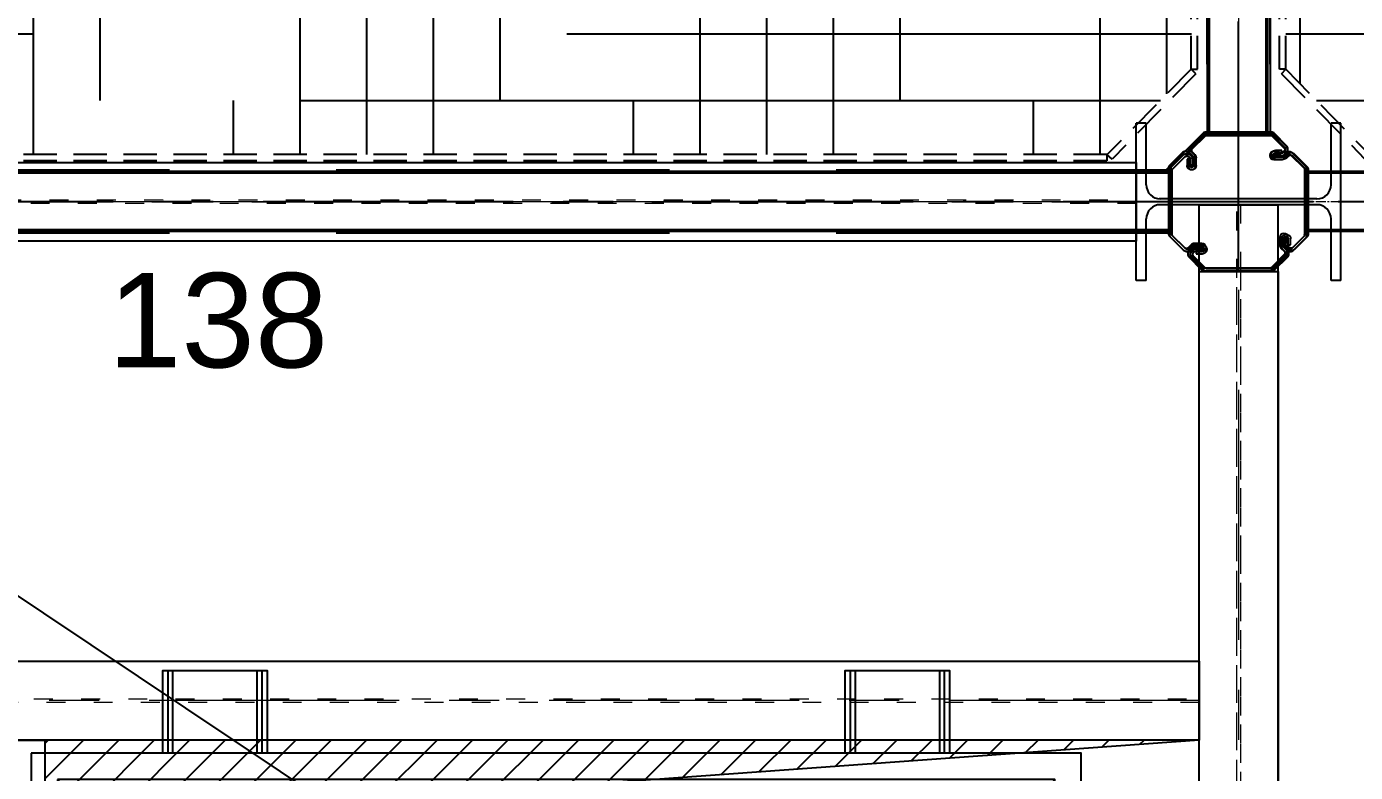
# Model space of a CAD drawing. Header units: millimetres. Extents: x 3220 to 226993, y 817 to 176024.
# Drawn here: x 31991 to 34523, y 84572 to 85993 of the extents above; entities that cross this region are included whole.
import ezdxf
from ezdxf import colors
from ezdxf.entities.mleader import LeaderData, LeaderLine
from ezdxf.math import Vec2, Vec3

# ---------------------------------------------------------------- set-up
doc = ezdxf.new("R2010")
doc.units = ezdxf.units.MM
for name, pattern in [('ACAD_ISO03W100', [30, 12, -18]), ('AXES', [50.8, 31.75, -6.35, 6.35, -6.35]), ('CENTER', [10.16, 6.35, -1.27, 1.27, -1.27]), ('CENTER2', [28.575, 19.05, -3.175, 3.175, -3.175]), ('GEN3', [6.25, 4.75, -1.5]), ('HIDDEN', [9.525, 6.35, -3.175])]:
    doc.linetypes.add(name, pattern=pattern)
for name, color, linetype in [('3', 6, 'GEN3'), ('cellule', 7, 'Continuous'), ('Repère', 76, 'Continuous')]:
    doc.layers.add(name, color=color, linetype=linetype)
doc.layers.add('Axe', color=1, linetype='AXES', lineweight=9)
doc.layers.add('Cache', color=3, linetype='ACAD_ISO03W100', lineweight=13)
doc.styles.get("Standard").update_dxf_attribs({"font": 'arial.ttf'})

# ---------------------------------------------------------------- blocks, each defined once
blk = doc.blocks.new("SYST7ME D'AXE")
at = {"layer": 'Axe', "ltscale": 15}
for p, q in [((9000, 18500), (9000, -6500)), ((-500, 12000), (15500, 12000))]:
    blk.add_line(p, q, dxfattribs=at)
blk = doc.blocks.new('palplanche')
at = {"color": 1, "linetype": 'CENTER', "ltscale": 75}
for p, q in [((-2500, 2632.6), (-2500, -632)), ((499.9, 2632.6), (500, -632)), ((642.3, 2500), (-2632, 2500))]:
    blk.add_line(p, q, dxfattribs=at)
at = {"color": 0, "linetype": 'HIDDEN', "ltscale": 100}
for p, q in [((-2581, 2594.3), (-2581, 2599.1)), ((-2567.6, 2588.3), (-2567.6, 2593.1)), ((-2405.7, 2582.2), (-2400.9, 2582.2)), ((418.9, 2594.3), (418.9, 2599.1)), ((432.3, 2588.3), (432.3, 2593.1)), ((594.3, 2582.2), (599.1, 2582.2)), ((-2411.7, 2568.8), (-2406.9, 2568.8)), ((368.5, 2560), (-2367.4, 2560)), ((588.3, 2568.8), (593.1, 2568.8)), ((-2587.1, 2432.4), (-2591.9, 2432.4)), ((368.5, 2440), (-2367.4, 2440)), ((412.8, 2432.4), (408, 2432.4)), ((-2593.1, 2419), (-2597.9, 2419)), ((-2431.2, 2412.9), (-2431.2, 2408.1)), ((-2417.8, 2406.9), (-2417.8, 2402.1)), ((406.8, 2419), (402, 2419)), ((568.7, 2412.9), (568.7, 2408.1)), ((582.1, 2406.9), (582.1, 2402.1)), ((-2559.4, 2368.6), (-2559.4, -367.4)), ((-2439.4, 2368.6), (-2439.4, -367.4)), ((440.5, 2368.6), (439.1, -367.4)), ((560.5, 2368.6), (559.1, -367.4))]:
    blk.add_line(p, q, dxfattribs=at)
at = {"color": 4, "linetype": 'ByBlock'}
for p, q in [((361.9, 2438.8), (434.9, 2367.4)), ((-2565, 2367.4), (-2502.4, 2367.4)), ((434.9, 2367.4), (497.5, 2367.4))]:
    blk.add_line(p, q, dxfattribs=at)
at = {"color": 0, "linetype": 'HIDDEN', "ltscale": 100}
for points in [[(-2405.7, 2582.2), (-2405.7, 2570.2, -1), (-2412.9, 2570.2), (-2412.9, 2585.2, -0.198912), (-2411.5, 2588.6), (-2407.6, 2592.4, 0.414214), (-2407.6, 2606), (-2431.4, 2629.8, 0.198912), (-2438.2, 2632.6), (-2559.4, 2632.6, 0.198912), (-2566.2, 2629.8), (-2589.1, 2606.9, 0.414214), (-2589.1, 2593.3), (-2587, 2591.2, 0.198912), (-2580.2, 2588.3), (-2567.6, 2588.3)], [(-2400.9, 2582.2), (-2400.9, 2570.2, -1), (-2417.7, 2570.2), (-2417.7, 2585.2, -0.198912), (-2414.8, 2592), (-2411, 2595.8, 0.414214), (-2411, 2602.6), (-2434.8, 2626.4, 0.198912), (-2438.2, 2627.8), (-2559.4, 2627.8, 0.198912), (-2562.8, 2626.4), (-2585.7, 2603.5, 0.414214), (-2585.7, 2596.7), (-2583.6, 2594.6, 0.198912), (-2580.2, 2593.1), (-2567.6, 2593.1)], [(594.3, 2582.2), (594.3, 2570.2, -1), (587.1, 2570.2), (587.1, 2585.2, -0.198912), (588.5, 2588.6), (592.3, 2592.4, 0.414214), (592.3, 2606), (568.5, 2629.8, 0.198912), (561.7, 2632.6), (440.5, 2632.6, 0.198912), (433.7, 2629.8), (410.8, 2606.9, 0.414214), (410.8, 2593.3), (412.9, 2591.2, 0.198912), (419.7, 2588.3), (432.3, 2588.3)], [(599.1, 2582.2), (599.1, 2570.2, -1), (582.3, 2570.2), (582.3, 2585.2, -0.198912), (585.1, 2592), (588.9, 2595.8, 0.414214), (588.9, 2602.6), (565.1, 2626.4, 0.198912), (561.7, 2627.8), (440.5, 2627.8, 0.198912), (437.1, 2626.4), (414.2, 2603.5, 0.414214), (414.2, 2596.7), (416.3, 2594.6, 0.198912), (419.7, 2593.1), (432.3, 2593.1)], [(-2581, 2594.3), (-2569, 2594.3, -1), (-2569, 2587.1), (-2584, 2587.1, -0.198912), (-2587.4, 2588.6), (-2591.2, 2592.4, 0.414214), (-2604.8, 2592.4), (-2628.6, 2568.6, 0.198912), (-2631.4, 2561.8), (-2631.4, 2440.6, 0.198912), (-2628.6, 2433.8), (-2605.7, 2410.9, 0.414214), (-2592.1, 2410.9), (-2590, 2413, 0.198912), (-2587.1, 2419.8), (-2587.1, 2432.4)], [(-2581, 2599.1), (-2569, 2599.1, -1), (-2569, 2582.3), (-2584, 2582.3, -0.198912), (-2590.8, 2585.2), (-2594.6, 2589, 0.414214), (-2601.4, 2589), (-2625.2, 2565.2, 0.198912), (-2626.6, 2561.8), (-2626.6, 2440.6, 0.198912), (-2625.2, 2437.2), (-2602.3, 2414.3, 0.414214), (-2595.5, 2414.3), (-2593.4, 2416.4, 0.198912), (-2591.9, 2419.8), (-2591.9, 2432.4)], [(-2417.8, 2402.1), (-2429.8, 2402.1, -1), (-2429.8, 2418.9), (-2414.8, 2418.9, -0.198912), (-2408, 2416), (-2404.2, 2412.2, 0.414214), (-2397.4, 2412.2), (-2373.6, 2436, 0.198912), (-2372.2, 2439.4), (-2372.2, 2560.6, 0.198912), (-2373.6, 2564), (-2396.5, 2586.9, 0.414214), (-2403.3, 2586.9), (-2405.5, 2584.8, 0.198912), (-2406.9, 2581.4), (-2406.9, 2568.8)], [(-2417.8, 2406.9), (-2429.8, 2406.9, -1), (-2429.8, 2414.1), (-2414.8, 2414.1, -0.198912), (-2411.4, 2412.7), (-2407.6, 2408.8, 0.414214), (-2394, 2408.8), (-2370.2, 2432.6, 0.198912), (-2367.4, 2439.4), (-2367.4, 2560.6, 0.198912), (-2370.2, 2567.4), (-2393.1, 2590.3, 0.414214), (-2406.7, 2590.3), (-2408.8, 2588.2, 0.198912), (-2411.7, 2581.4), (-2411.7, 2568.8)], [(418.9, 2594.3), (430.9, 2594.3, -1), (430.9, 2587.1), (415.9, 2587.1, -0.198912), (412.5, 2588.6), (408.7, 2592.4, 0.414214), (395.1, 2592.4), (371.3, 2568.6, 0.198912), (368.5, 2561.8), (368.5, 2440.6, 0.198912), (371.3, 2433.8), (394.3, 2410.9, 0.414214), (407.8, 2410.9), (410, 2413, 0.198912), (412.8, 2419.8), (412.8, 2432.4)], [(418.9, 2599.1), (430.9, 2599.1, -1), (430.9, 2582.3), (415.9, 2582.3, -0.198912), (409.1, 2585.2), (405.3, 2589, 0.414214), (398.5, 2589), (374.7, 2565.2, 0.198912), (373.3, 2561.8), (373.3, 2440.6, 0.198912), (374.7, 2437.2), (397.7, 2414.3, 0.414214), (404.4, 2414.3), (406.6, 2416.4, 0.198912), (408, 2419.8), (408, 2432.4)], [(582.1, 2402.1), (570.1, 2402.1, -1), (570.1, 2418.9), (585.1, 2418.9, -0.198912), (591.9, 2416), (595.8, 2412.2, 0.414214), (602.5, 2412.2), (626.3, 2436, 0.198912), (627.7, 2439.4), (627.7, 2560.6, 0.198912), (626.3, 2564), (603.4, 2586.9, 0.414214), (596.6, 2586.9), (594.5, 2584.8, 0.198912), (593.1, 2581.4), (593.1, 2568.8)], [(582.1, 2406.9), (570.1, 2406.9, -1), (570.1, 2414.1), (585.1, 2414.1, -0.198912), (588.5, 2412.7), (592.4, 2408.8, 0.414214), (605.9, 2408.8), (629.7, 2432.6, 0.198912), (632.5, 2439.4), (632.5, 2560.6, 0.198912), (629.7, 2567.4), (606.8, 2590.3, 0.414214), (593.2, 2590.3), (591.1, 2588.2, 0.198912), (588.3, 2581.4), (588.3, 2568.8)], [(-2597.9, 2419), (-2597.9, 2431, -1), (-2581.1, 2431), (-2581.1, 2416, -0.198912), (-2584, 2409.2), (-2587.8, 2405.4, 0.414214), (-2587.8, 2398.6), (-2564, 2374.8, 0.198912), (-2560.6, 2373.4), (-2439.4, 2373.4, 0.198912), (-2436, 2374.8), (-2413.1, 2397.7, 0.414214), (-2413.1, 2404.5), (-2415.2, 2406.7, 0.198912), (-2418.6, 2408.1), (-2431.2, 2408.1)], [(-2593.1, 2419), (-2593.1, 2431, -1), (-2585.9, 2431), (-2585.9, 2416, -0.198912), (-2587.4, 2412.6), (-2591.2, 2408.8, 0.414214), (-2591.2, 2395.2), (-2567.4, 2371.4, 0.198912), (-2560.6, 2368.6), (-2439.4, 2368.6, 0.198912), (-2432.6, 2371.4), (-2409.7, 2394.3, 0.414214), (-2409.7, 2407.9), (-2411.8, 2410, 0.198912), (-2418.6, 2412.9), (-2431.2, 2412.9)], [(402, 2419), (402, 2431, -1), (418.8, 2431), (418.8, 2416, -0.198912), (416, 2409.2), (412.1, 2405.4, 0.414214), (412.1, 2398.6), (435.9, 2374.8, 0.198912), (439.3, 2373.4), (560.5, 2373.4, 0.198912), (563.9, 2374.8), (586.9, 2397.7, 0.414214), (586.9, 2404.5), (584.7, 2406.7, 0.198912), (581.3, 2408.1), (568.7, 2408.1)], [(406.8, 2419), (406.8, 2431, -1), (414, 2431), (414, 2416, -0.198912), (412.6, 2412.6), (408.7, 2408.8, 0.414214), (408.7, 2395.2), (432.5, 2371.4, 0.198912), (439.3, 2368.6), (560.5, 2368.6, 0.198912), (567.3, 2371.4), (590.3, 2394.3, 0.414214), (590.3, 2407.9), (588.1, 2410, 0.198912), (581.3, 2412.9), (568.7, 2412.9)]]:
    blk.add_lwpolyline(points, format="xyb", dxfattribs=at)
at = {"layer": '3', "linetype": 'HIDDEN', "ltscale": 10}
for p, q in [((-2418.5, 2256), (-2259.3, 2418.5)), ((-2410, 2247.5), (-2250.8, 2410)), ((249.2, 2422), (-2250.8, 2422)), ((249.2, 2410.1), (-2250.8, 2410)), ((249.2, 2410.1), (249.2, 2422)), ((259.1, 2418.5), (249.2, 2410.1)), ((409.9, 2247.5), (249.3, 2410)), ((418.4, 2256), (259.1, 2418.5)), ((-2418.5, 2256), (-2410, 2247.5)), ((418.4, 2256), (409.9, 2247.5)), ((-2422, 2247.5), (-2422, -247.5)), ((-2410, 2247.5), (-2422, 2247.5)), ((-2410, 2247.5), (-2410, -247.5)), ((409.9, 2247.5), (408.5, -247.5)), ((409.9, 2247.5), (421.9, 2247.5)), ((421.9, 2247.5), (420.5, -247.5))]:
    blk.add_line(p, q, dxfattribs=at)
at = {"layer": 'cellule', "color": 3}
for p, q in [((366.5, 2556.4), (-2369.5, 2556.4)), ((366.5, 2553.4), (-2369.5, 2553.4)), ((366.5, 2445.4), (-2369.5, 2445.4)), ((366.5, 2442.4), (-2369.5, 2442.4)), ((-2558.5, 2367.4), (-2558.5, -368)), ((-2555.5, 2367.4), (-2555.5, -368)), ((-2447.5, 2367.4), (-2447.5, -368)), ((-2444.5, 2367.4), (-2444.5, -368)), ((441.5, 2367.4), (441.5, -368)), ((444.5, 2367.4), (444.5, -368)), ((552.5, 2367.4), (552.5, -368)), ((555.5, 2367.4), (555.5, -368))]:
    blk.add_line(p, q, dxfattribs=at)
for points in [[(-2409.3, 2603.3, -0.414214), (-2409.3, 2591.4), (-2415.9, 2584.8, 0.198912), (-2416.9, 2582.3), (-2416.9, 2568.1, 1), (-2410.8, 2568.1), (-2410.8, 2577.7), (-2406, 2577.7), (-2406, 2568.1, -1), (-2421.7, 2568.1), (-2421.7, 2582.3, -0.198912), (-2419.3, 2588.2), (-2412.7, 2594.8, 0.414214), (-2412.7, 2599.9), (-2438.3, 2625.5, 0.198912), (-2440.9, 2626.6), (-2503, 2626.6), (-2565.1, 2626.6, 0.198912), (-2567.7, 2625.5), (-2591, 2602.2, 0.414214), (-2591, 2597.1), (-2584.4, 2590.5, 0.198912), (-2581.9, 2589.4), (-2571.4, 2589.4), (-2571.4, 2584.6), (-2581.9, 2584.6, -0.198912), (-2587.8, 2587.1), (-2594.4, 2593.7, -0.414214), (-2594.4, 2605.6), (-2571.1, 2628.9, -0.198912), (-2565.1, 2631.4), (-2503, 2631.4), (-2440.9, 2631.4, -0.198912), (-2435, 2628.9)], [(590.7, 2603.3, -0.414214), (590.7, 2591.4), (584.2, 2584.8, 0.198912), (583.1, 2582.3), (583.1, 2568.1, 1), (589.2, 2568.1), (589.2, 2577.7), (594, 2577.7), (594, 2568.1, -1), (578.3, 2568.1), (578.3, 2582.3, -0.198912), (580.8, 2588.2), (587.3, 2594.8, 0.414214), (587.3, 2599.9), (561.7, 2625.5, 0.198912), (559.1, 2626.6), (497, 2626.6), (434.9, 2626.6, 0.198912), (432.4, 2625.5), (409, 2602.2, 0.414214), (409, 2597.1), (415.6, 2590.5, 0.198912), (418.1, 2589.4), (428.6, 2589.4), (428.6, 2584.6), (418.1, 2584.6, -0.198912), (412.2, 2587.1), (405.6, 2593.7, -0.414214), (405.6, 2605.6), (429, 2628.9, -0.198912), (434.9, 2631.4), (497, 2631.4), (559.1, 2631.4, -0.198912), (565.1, 2628.9)], [(-2605.4, 2591.6, -0.414214), (-2593.5, 2591.6), (-2586.9, 2585, 0.198912), (-2584.4, 2584), (-2570.3, 2584, 1), (-2570.3, 2590.1), (-2579.9, 2590.1), (-2579.9, 2594.9), (-2570.3, 2594.9, -1), (-2570.3, 2579.2), (-2584.4, 2579.2, -0.198912), (-2590.3, 2581.7), (-2596.9, 2588.2, 0.414214), (-2602, 2588.2), (-2627.7, 2562.6, 0.198912), (-2628.7, 2560), (-2628.7, 2497.9), (-2628.7, 2435.8, 0.198912), (-2627.7, 2433.3), (-2604.3, 2409.9, 0.414214), (-2599.2, 2409.9), (-2592.6, 2416.5, 0.198912), (-2591.6, 2419), (-2591.6, 2429.5), (-2586.8, 2429.5), (-2586.8, 2419, -0.198912), (-2589.2, 2413.1), (-2595.8, 2406.5, -0.414214), (-2607.7, 2406.5), (-2631.1, 2429.9, -0.198912), (-2633.5, 2435.8), (-2633.5, 2497.9), (-2633.5, 2560, -0.198912), (-2631.1, 2566)], [(-2397.6, 2407.2, -0.414214), (-2409.5, 2407.2), (-2416.1, 2413.8, 0.198912), (-2418.7, 2414.8), (-2432.8, 2414.8, 1), (-2432.8, 2408.7), (-2423.2, 2408.7), (-2423.2, 2403.9), (-2432.8, 2403.9, -1), (-2432.8, 2419.6), (-2418.7, 2419.6, -0.198912), (-2412.7, 2417.1), (-2406.1, 2410.6, 0.414214), (-2401, 2410.6), (-2375.4, 2436.2, 0.198912), (-2374.3, 2438.8), (-2374.3, 2500.9), (-2374.3, 2563, 0.198912), (-2375.4, 2565.5), (-2398.7, 2588.9, 0.414214), (-2403.8, 2588.9), (-2410.4, 2582.3, 0.198912), (-2411.5, 2579.8), (-2411.5, 2569.3), (-2416.3, 2569.3), (-2416.3, 2579.8, -0.198912), (-2413.8, 2585.7), (-2407.2, 2592.3, -0.414214), (-2395.3, 2592.3), (-2372, 2568.9, -0.198912), (-2369.5, 2563), (-2369.5, 2500.9), (-2369.5, 2438.8, -0.198912), (-2372, 2432.8)], [(394.6, 2591.6, -0.414214), (406.5, 2591.6), (413.1, 2585, 0.198912), (415.7, 2584), (429.8, 2584, 1), (429.8, 2590.1), (420.2, 2590.1), (420.2, 2594.9), (429.8, 2594.9, -1), (429.8, 2579.2), (415.7, 2579.2, -0.198912), (409.7, 2581.7), (403.1, 2588.2, 0.414214), (398, 2588.2), (372.4, 2562.6, 0.198912), (371.3, 2560), (371.3, 2497.9), (371.3, 2435.8, 0.198912), (372.4, 2433.3), (395.7, 2409.9, 0.414214), (400.8, 2409.9), (407.4, 2416.5, 0.198912), (408.5, 2419), (408.5, 2429.5), (413.3, 2429.5), (413.3, 2419, -0.198912), (410.8, 2413.1), (404.2, 2406.5, -0.414214), (392.3, 2406.5), (369, 2429.9, -0.198912), (366.5, 2435.8), (366.5, 2497.9), (366.5, 2560, -0.198912), (369, 2566)], [(602.4, 2407.2, -0.414214), (590.5, 2407.2), (583.9, 2413.8, 0.198912), (581.4, 2414.8), (567.3, 2414.8, 1), (567.3, 2408.7), (576.9, 2408.7), (576.9, 2403.9), (567.3, 2403.9, -1), (567.3, 2419.6), (581.4, 2419.6, -0.198912), (587.3, 2417.1), (593.9, 2410.6, 0.414214), (599, 2410.6), (624.7, 2436.2, 0.198912), (625.7, 2438.8), (625.7, 2500.9), (625.7, 2563, 0.198912), (624.7, 2565.5), (601.3, 2588.9, 0.414214), (596.2, 2588.9), (589.6, 2582.3, 0.198912), (588.6, 2579.8), (588.6, 2569.3), (583.8, 2569.3), (583.8, 2579.8, -0.198912), (586.2, 2585.7), (592.8, 2592.3, -0.414214), (604.7, 2592.3), (628.1, 2568.9, -0.198912), (630.5, 2563), (630.5, 2500.9), (630.5, 2438.8, -0.198912), (628.1, 2432.8)], [(-2593.7, 2395.5, -0.414214), (-2593.7, 2407.4), (-2587.2, 2414, 0.198912), (-2586.1, 2416.5), (-2586.1, 2430.7, 1), (-2592.2, 2430.7), (-2592.2, 2421.1), (-2597, 2421.1), (-2597, 2430.7, -1), (-2581.3, 2430.7), (-2581.3, 2416.5, -0.198912), (-2583.8, 2410.6), (-2590.3, 2404, 0.414214), (-2590.3, 2398.9), (-2564.7, 2373.3, 0.198912), (-2562.1, 2372.2), (-2500, 2372.2), (-2437.9, 2372.2, 0.198912), (-2435.4, 2373.3), (-2412, 2396.6, 0.414214), (-2412, 2401.7), (-2418.6, 2408.3, 0.198912), (-2421.1, 2409.4), (-2431.6, 2409.4), (-2431.6, 2414.2), (-2421.1, 2414.2, -0.198912), (-2415.2, 2411.7), (-2408.6, 2405.1, -0.414214), (-2408.6, 2393.2), (-2432, 2369.9, -0.198912), (-2437.9, 2367.4), (-2500, 2367.4), (-2562.1, 2367.4, -0.198912), (-2568.1, 2369.9)], [(406.3, 2395.5, -0.414214), (406.3, 2407.4), (412.9, 2414, 0.198912), (413.9, 2416.5), (413.9, 2430.7, 1), (407.8, 2430.7), (407.8, 2421.1), (403, 2421.1), (403, 2430.7, -1), (418.7, 2430.7), (418.7, 2416.5, -0.198912), (416.3, 2410.6), (409.7, 2404, 0.414214), (409.7, 2398.9), (435.3, 2373.3, 0.198912), (437.9, 2372.2), (500, 2372.2), (562.1, 2372.2, 0.198912), (564.7, 2373.3), (588, 2396.6, 0.414214), (588, 2401.7), (581.4, 2408.3, 0.198912), (578.9, 2409.4), (568.4, 2409.4), (568.4, 2414.2), (578.9, 2414.2, -0.198912), (584.8, 2411.7), (591.4, 2405.1, -0.414214), (591.4, 2393.2), (568.1, 2369.9, -0.198912), (562.1, 2367.4), (500, 2367.4), (437.9, 2367.4, -0.198912), (432, 2369.9)]]:
    blk.add_lwpolyline(points, format="xyb", close=True, dxfattribs=at)
blk.add_point((-2374.3, 2563), dxfattribs=at)
at = {"layer": 'cellule'}
blk.add_point((625.7, 2563), dxfattribs=at)
blk = doc.blocks.new('level +22 m')
h = blk.add_hatch()
h.set_pattern_fill('HOUND', color=252, scale=80)
h.paths.add_polyline_path([(14750, -250), (12092.5, -250), (12090, -252.5), (12090, -2747.5), (12249.3, -2910), (14749.3, -2910.1), (14750, -2909.3)])
h.paths.add_polyline_path([(14750, -3090.7), (14749.3, -3089.9), (12249.3, -3090), (12090, -3252.5), (12090, -5747.5), (12190.5, -5850), (12195, -5850), (12195, -5854.6), (12249.3, -5910), (14749.3, -5910.1), (14750, -5909.3)])
h.paths.add_polyline_path([(11908.6, -3252.5), (11749.3, -3089.9), (9249.3, -3090), (9090, -3252.5), (9090, -5747.5), (9190.5, -5850), (9195, -5850), (9195, -5854.6), (9249.3, -5910), (11749.3, -5910.1), (11805, -5853.7), (11805, -5850), (11808.6, -5850), (11910, -5747.5)])
h.paths.add_polyline_path([(11908.6, -252.5), (11906.1, -250), (9092.5, -250), (9090, -252.5), (9090, -2747.5), (9249.3, -2910), (11749.3, -2910.1), (11910, -2747.5)])
h.paths.add_polyline_path([(8908.6, -252.5), (8906.1, -250), (6092.5, -250), (6090, -252.5), (6090, -2747.5), (6249.3, -2910), (8749.3, -2910.1), (8910, -2747.5)])
h.paths.add_polyline_path([(8908.6, -3252.5), (8749.3, -3089.9), (6249.3, -3090), (6090, -3252.5), (6090, -5747.5), (6190.5, -5850), (6195, -5850), (6195, -5854.6), (6249.3, -5910), (8749.3, -5910.1), (8805, -5853.7), (8805, -5850), (8808.6, -5850), (8910, -5747.5)])
h.paths.add_polyline_path([(5908.6, -3252.5), (5749.3, -3089.9), (3249.3, -3090), (3090, -3252.5), (3090, -5747.5), (3249.3, -5910), (5749.3, -5910.1), (5805, -5853.7), (5805, -5850), (5808.6, -5850), (5910, -5747.5)])
h.paths.add_polyline_path([(5908.6, -252.5), (5906.1, -250), (3092.5, -250), (3090, -252.5), (3090, -2747.5), (3249.3, -2910), (5749.3, -2910.1), (5910, -2747.5)])
h.paths.add_polyline_path([(2908.6, -252.5), (2906.1, -250), (250, -250), (250, -2910), (2749.3, -2910.1), (2910, -2747.5)])
h.paths.add_polyline_path([(2908.6, -3252.5), (2749.3, -3089.9), (250, -3090), (250, -5910), (2749.3, -5910.1), (2910, -5747.5)])
h = blk.add_hatch()
h.set_pattern_fill('ANSI31', color=256, scale=15)
h.paths.add_polyline_path([(8925, -7025), (6725.9, -7025), (6725.9, -9000), (6769.4, -9000), (6887.1, -7172.7)])
h.paths.add_polyline_path([(6769.4, -9000), (6725.9, -9000), (6725.9, -9675)])
at = {"linetype": 'Continuous'}
for p, q in [((8805, -6150), (8805, -5850)), ((8824, -5850), (8805, -5850)), ((8824, -5967.5), (8824, -5850)), ((9176, -5967.5), (9176, -5850)), ((9195, -5850), (9176, -5850)), ((9195, -6150), (9195, -5850)), ((9149, -5994.5), (8848.9, -5994.5)), ((9149, -6005.5), (8851, -6005.5)), ((8824, -6150), (8824, -6032.5)), ((9176, -6150), (9176, -6032.5)), ((8824, -6150), (8805, -6150)), ((9195, -6150), (9176, -6150))]:
    blk.add_line(p, q, dxfattribs=at)
for points in [[(8805, -5925), (8805, -6075), (6195, -6075), (6195, -5925)], [(8925, -6005.5), (9075, -6005.5), (9075, -11994.5), (8925, -11994.5)], [(8925.1, -6132.6), (9075.1, -6132.6), (9075.1, -11868.6), (8925.1, -11868.6)], [(8925, -6875), (8925, -7025), (6075, -7025), (6075, -6875)], [(6575.9, -7025), (6725.9, -7025), (6725.9, -9675), (6575.9, -9675)]]:
    blk.add_lwpolyline(points, close=True)
blk.add_lwpolyline([(8925, -7025), (6887.1, -7172.7), (6725.9, -9675)])
for centre, start, end in [((8851, -5967.5), 180, 270), ((9149, -5967.5), 270, 0), ((8851, -6032.5), 90, 180), ((9149, -6032.5), 0, 90)]:
    blk.add_arc(centre, 27, start, end, dxfattribs=at)
at = {"layer": 'Axe', "ltscale": 15}
for p, q in [((8805, -6000), (6195, -6000)), ((8925, -6950), (6075, -6950))]:
    blk.add_line(p, q, dxfattribs=at)
at = {"layer": 'Axe', "color": 1, "linetype": 'CENTER2'}
blk.add_line((9195, -6000), (8805, -6000), dxfattribs=at)
at = {"layer": 'Cache', "ltscale": 3}
for points in [[(6195, -6003.5), (6195, -5996.5), (8805, -5996.5), (8805, -6003.5)], [(9003.5, -11994.5), (8996.5, -11994.5), (8996.5, -6005.5), (9003.5, -6005.5)], [(9003.6, -11868.6), (8996.6, -11868.6), (8996.5, -6132.6), (9003.6, -6132.6)], [(6075, -6953.5), (6075, -6946.5), (8925, -6946.5), (8925, -6953.5)]]:
    blk.add_lwpolyline(points, close=True, dxfattribs=at)
blk.add_blockref("SYST7ME D'AXE", (0, -18000))
at = {"xscale": -1, "rotation": 180}
for p in [(8500, -3500), (11500, -3500)]:
    blk.add_blockref('palplanche', p, dxfattribs=at)
blk = doc.blocks.new('138 T')
at = {"color": 0}
for p, q in [((-725, 350), (-1550, 950)), ((125, 350), (950, 950)), ((-725, -350), (-1550, -950)), ((125, -350), (950, -950))]:
    blk.add_line(p, q, dxfattribs=at)
for points in [[(-1600, -1000), (1000, -1000), (1000, 1000), (-1600, 1000)], [(-1550, -950), (950, -950), (950, 950), (-1550, 950)]]:
    blk.add_lwpolyline(points, close=True, dxfattribs=at)
for points in [[(-1600, 750), (-1757.1, 750), (-1757.1, 550), (-1600, 550)], [(-1600, 740), (-1757.1, 740), (-1757.1, 730), (-1600, 730)], [(-1600, 570), (-1757.1, 570), (-1757.1, 560), (-1600, 560)], [(1000, 100), (1157.1, 100), (1157.1, -100), (1000, -100)], [(1000, 90), (1157.1, 90), (1157.1, 80), (1000, 80)], [(1000, -80), (1157.1, -80), (1157.1, -90), (1000, -90)], [(-1600, -550), (-1757.1, -550), (-1757.1, -750), (-1600, -750)], [(-1600, -560), (-1757.1, -560), (-1757.1, -570), (-1600, -570)], [(-1600, -730), (-1757.1, -730), (-1757.1, -740), (-1600, -740)]]:
    blk.add_lwpolyline(points, dxfattribs=at)
blk.add_lwpolyline([(-725, 350), (125, 350), (125, -350), (-725, -350)], close=True)
at = {"color": 252}
for points in [[(-725, 350), (-396.5, 79.5)], [(-675, 350), (-396.5, 79.5)], [(-625, 350), (-396.5, 79.5)], [(-575, 350), (-396.5, 79.5)], [(-525, 350), (-396.5, 79.5)], [(-475, 350), (-396.5, 79.5)], [(-425, 350), (-396.5, 79.5)], [(-375, 350), (-396.5, 79.5)], [(-325, 350), (-396.5, 79.5)], [(-275, 350), (-203.5, 79.5)], [(-225, 350), (-203.5, 79.5)], [(125, 350), (-203.5, 79.5)], [(75, 350), (-203.5, 79.5)], [(25, 350), (-203.5, 79.5)], [(-25, 350), (-203.5, 79.5)], [(-75, 350), (-203.5, 79.5)], [(-125, 350), (-203.5, 79.5)], [(-175, 350), (-203.5, 79.5)], [(-725, 307.6), (-396.5, 79.5)], [(125, 307.6), (-203.5, 79.5)], [(-725, 262.5), (-396.5, 79.5)], [(125, 262.5), (-203.5, 79.5)], [(-725, 214.6), (-396.5, 79.5)], [(125, 214.6), (-203.5, 79.5)], [(-725, 163.5), (-396.5, 79.5)], [(125, 163.5), (-203.5, 79.5)], [(-725, 108.9), (-396.5, 79.5)], [(125, 108.9), (-203.5, 79.5)], [(-725, 50.5), (-396.5, 79.5)], [(-725, 0), (-396.5, 79.5)], [(125, 50.5), (-203.5, 79.5)], [(125, 0), (-203.5, 79.5)], [(-725, 0), (-396.5, -79.5)], [(125, 0), (-203.5, -79.5)], [(-725, -50.5), (-396.5, -79.5)], [(125, -50.5), (-203.5, -79.5)], [(-725, -350), (-396.5, -79.5)], [(-725, -307.6), (-396.5, -79.5)], [(-725, -262.5), (-396.5, -79.5)], [(-725, -214.6), (-396.5, -79.5)], [(-725, -163.5), (-396.5, -79.5)], [(-725, -108.9), (-396.5, -79.5)], [(-675, -350), (-396.5, -79.5)], [(-625, -350), (-396.5, -79.5)], [(-575, -350), (-396.5, -79.5)], [(-525, -350), (-396.5, -79.5)], [(-475, -350), (-396.5, -79.5)], [(-425, -350), (-396.5, -79.5)], [(-375, -350), (-396.5, -79.5)], [(-325, -350), (-396.5, -79.5)], [(-275, -350), (-203.5, -79.5)], [(-225, -350), (-203.5, -79.5)], [(125, -350), (-203.5, -79.5)], [(75, -350), (-203.5, -79.5)], [(25, -350), (-203.5, -79.5)], [(-25, -350), (-203.5, -79.5)], [(-75, -350), (-203.5, -79.5)], [(-125, -350), (-203.5, -79.5)], [(-175, -350), (-203.5, -79.5)], [(125, -307.6), (-203.5, -79.5)], [(125, -262.5), (-203.5, -79.5)], [(125, -214.6), (-203.5, -79.5)], [(125, -163.5), (-203.5, -79.5)], [(125, -108.9), (-203.5, -79.5)]]:
    blk.add_lwpolyline(points, dxfattribs=at)
blk.add_circle((-300, 0), 125)
at = {"layer": 'Axe'}
for p, q in [((-300, 175), (-300, -175)), ((-125, 0), (-475, 0))]:
    blk.add_line(p, q, dxfattribs=at)

msp = doc.modelspace()

# ---------------------------------------------------------------- block references
at = {"color": 2}
msp.add_blockref('level +22 m', (25300, 91659.2), dxfattribs=at)
at = {"rotation": 270}
msp.add_blockref('138 T', (33000, 83009), dxfattribs=at)

# ---------------------------------------------------------------- texts
at = {"layer": 'Repère', "insert": (32146.2, 85523.8), "char_height": 180, "attachment_point": 1}
msp.add_mtext_dynamic_manual_height_columns('138', width=631.382, gutter_width=12.5, heights=[0], dxfattribs=at)

# ---------------------------------------------------------------- leaders
at = {"color": 76}
ml = msp.add_multileader_mtext('Standard', dxfattribs=at)
ml.set_content('137.1', color=76)
ml.set_leader_properties()
ml.build(insert=Vec2(0, 0))
ml.multileader.update_dxf_attribs({"arrow_head_size": 160})
ctx = ml.context
ctx.base_point, ctx.char_height, ctx.arrow_head_size, ctx.landing_gap_size, ctx.plane_origin = Vec3(30348.8, 85447.8), 160, 160, 80, Vec3(33050.2, 84588.3)
ctx.text_align_type = 2
notes = []
notes.append((ctx, [(1, (1, 1, 0), (31165.9, 85447.8), (-1, 0), 163.1, [(0, [(33050.2, 84190.7)], 0, [])])]))
ctx.mtext.insert, ctx.mtext.alignment, ctx.mtext.flow_direction = Vec3(30922.8, 85529.2), 3, 5
for ctx, leaders in notes:
    for number, flags, end, landing, length, lines in leaders:
        leader = LeaderData()
        leader.index, (leader.has_last_leader_line, leader.has_dogleg_vector, leader.attachment_direction) = number, flags
        leader.last_leader_point, leader.dogleg_vector, leader.dogleg_length = Vec3(end), Vec3(landing), length
        for number, points, colour, breaks in lines:
            line = LeaderLine()
            line.index, line.vertices, line.color, line.breaks = number, Vec3.list(points), colors.encode_raw_color(colour), breaks
            leader.lines.append(line)
        ctx.leaders.append(leader)

doc.saveas('drawing.dxf')
